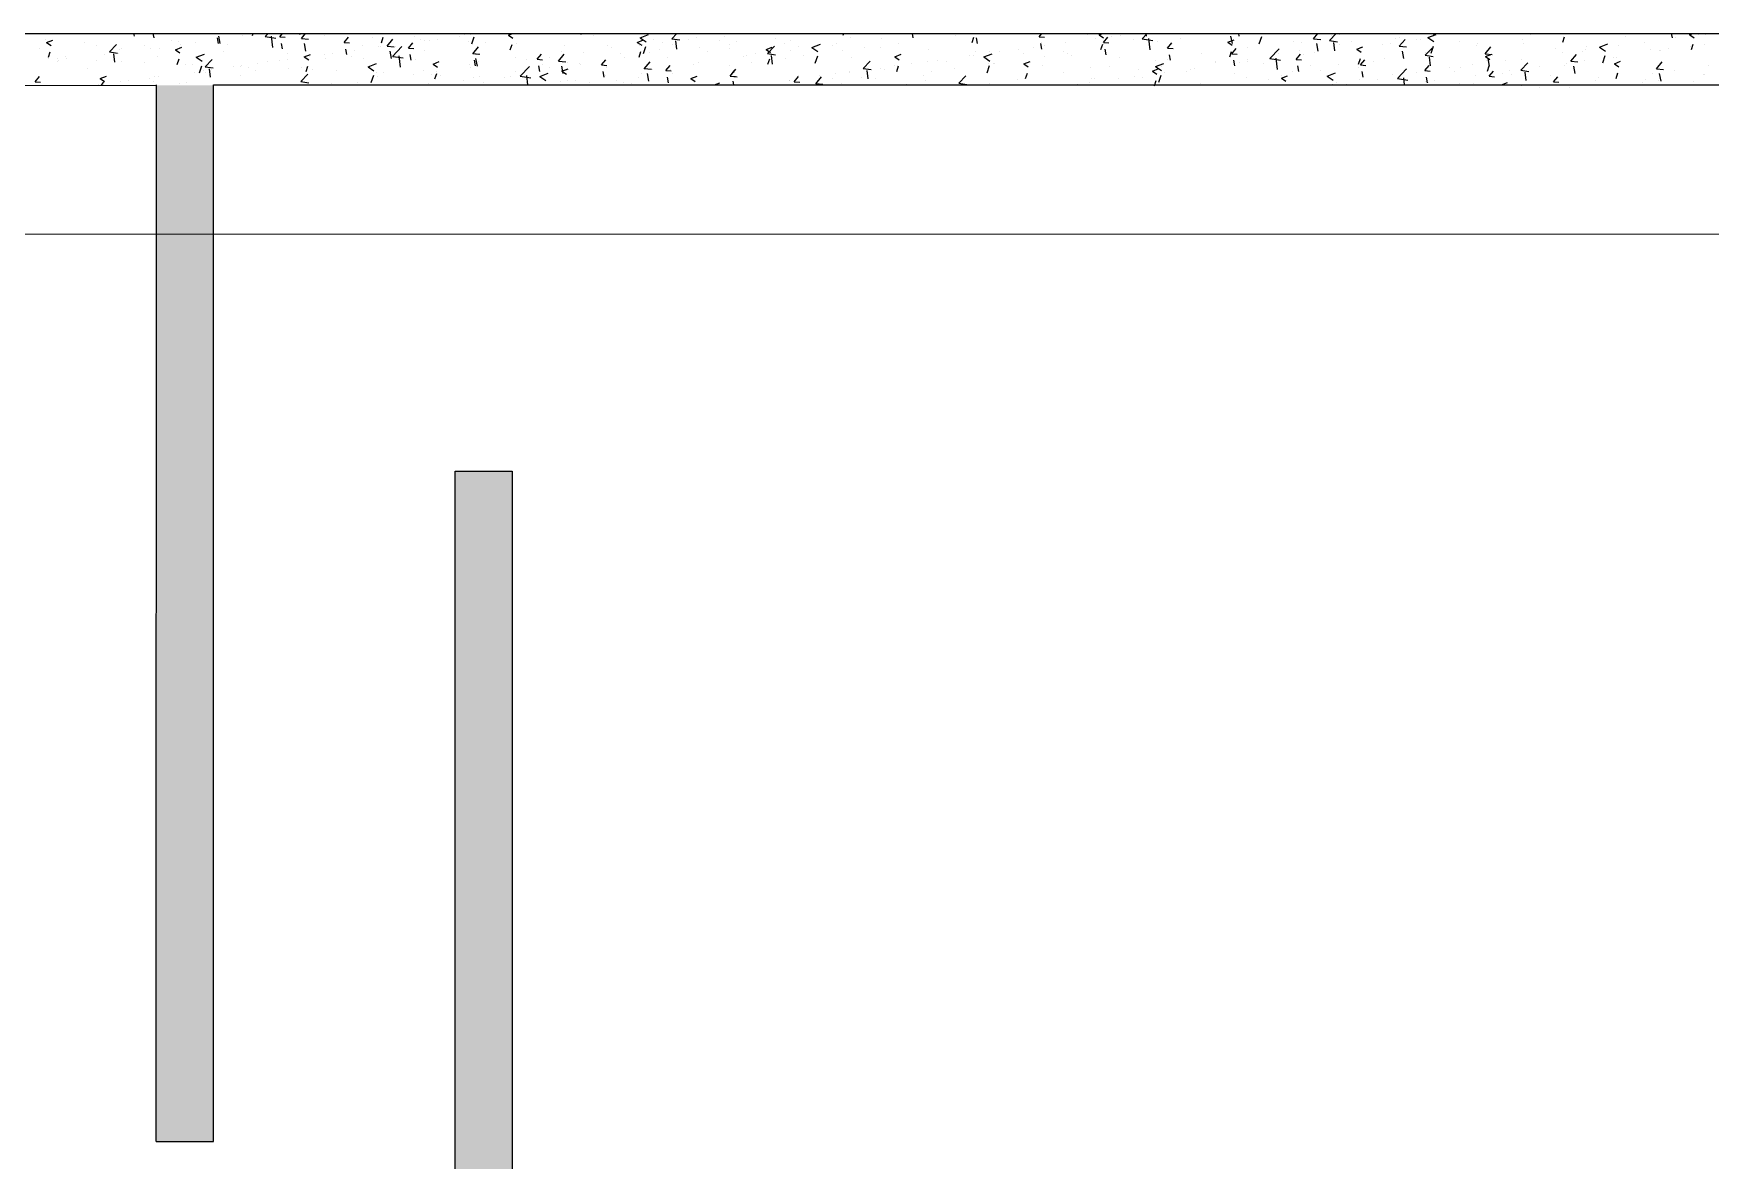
# Model space of a CAD drawing. Header units: inches. Extents: x -375394 to -242034, y -156040 to -122674.
# Drawn here: x -251364 to -245752, y -127245 to -123474 of the extents above; entities that cross this region are included whole.
import ezdxf

# ---------------------------------------------------------------- set-up
doc = ezdxf.new("R2010")
doc.units = ezdxf.units.IN
doc.header["$MEASUREMENT"] = 0
doc.linetypes.add('DASHDOT', pattern=[1, 0.5, -0.25, 0, -0.25])
pattern_1 = [(50, (0, 0), (0.2151780548, -0.0188256405), [0.0225, -0.2475]), (355, (0, 0), (-0.0416254001, 0.2256576401), [0.018, -0.198]), (100.4514, (0.01793, -0.00157), (0.1735528145, 0.2068318626), [0.019122057, -0.2103426336]), (46.1842, (0, 0.06), (0.3201723146, -0.0496557043), [0.03375, -0.37125]), (96.6356, (0.02668, 0.05586), (0.2803988117, 0.2922353613), [0.0286830864, -0.3155139]), (351.1842, (0, 0.06), (0.2803985835, 0.2922355803), [0.027, -0.297]), (21, (0.03, 0.045), (0.17907211564, -0.1207856672), [0.0225, -0.2475]), (326, (0.03, 0.045), (0.0729945996, 0.2175450135), [0.018, -0.198]), (71.4514, (0.04492, 0.03493), (0.2520667886, 0.096759149), [0.019122057, -0.2103426336]), (37.5, (0, 0), (0.0036479566, 0.09986815615), [0, -0.1956, 0, -0.201, 0, -0.19875]), (7.5, (0, 0), (0.07892086123, 0.11832351356), [0, -0.1146, 0, -0.1911, 0, -0.07575]), (327.5, (-0.0669, 0), (0.16014673085, -0.00676646152), [0, -0.075, 0, -0.234, 0, -0.3105]), (317.5, (-0.0969, 0), (0.1749558508, 0.0300314947), [0, -0.0975, 0, -0.1554, 0, -0.2205])]

# ---------------------------------------------------------------- blocks, each defined once
blk = doc.blocks.new('4')
at = {"ltscale": 5}
h = blk.add_hatch(dxfattribs=at)
h.set_pattern_fill('AR-CONC', color=256, scale=0.03, style=0)
h.set_pattern_definition(pattern_1)
h.paths.add_polyline_path([(50064.2307, -10689.2543), (50064.039, -10689.2543), (50064.039, -10689.7531), (50064.2307, -10689.7531)])
h.paths.add_polyline_path([(50058.5305, -10689.256), (50058.3396, -10689.256), (50058.3396, -10689.754), (50058.5305, -10689.754)])
h = blk.add_hatch(dxfattribs=at)
h.set_pattern_fill('AR-CONC', color=256, scale=0.03, style=0)
h.set_pattern_definition(pattern_1)
h.paths.add_polyline_path([(50058.5305, -10689.754), (50058.3394, -10689.7541), (50058.3386, -10692.7899), (50058.5305, -10692.7899)])
h.paths.add_polyline_path([(50064.2307, -10689.7531), (50064.039, -10689.7531), (50064.039, -10692.7901), (50064.1348, -10692.7901), (50064.2307, -10692.7901)])
h = blk.add_hatch(dxfattribs=at)
h.set_pattern_fill('AR-CONC', color=256, scale=0.05, style=0)
h.set_pattern_definition([(50, (1.6, 0), (0.3586300913, -0.0313760675), [0.0375, -0.4125]), (355, (1.6, 0), (-0.0693756668, 0.3760960669), [0.03, -0.33]), (100.4514, (1.6299, -0.0026), (0.2892546909, 0.344719771), [0.031870095, -0.350571056]), (46.1842, (1.6, 0.1), (0.5336205243, -0.082759507), [0.05625, -0.61875]), (96.6356, (1.6445, 0.0931), (0.467331353, 0.4870589355), [0.047805144, -0.5258565]), (351.1842, (1.6, 0.1), (0.4673309726, 0.4870593005), [0.045, -0.495]), (21, (1.65, 0.075), (0.298453526, -0.2013094453), [0.0375, -0.4125]), (326, (1.65, 0.075), (0.121657666, 0.3625750225), [0.03, -0.33]), (71.4514, (1.67488, 0.05822), (0.4201113143, 0.1612652484), [0.031870095, -0.350571056]), (37.5, (1.60001, 0), (0.00607992766, 0.1664469269), [0, -0.326, 0, -0.335, 0, -0.33125]), (7.5, (1.60001, 0), (0.1315347687, 0.19720585594), [0, -0.191, 0, -0.3185, 0, -0.12625]), (327.5, (1.48851, 0), (0.2669112181, -0.01127743587), [0, -0.125, 0, -0.39, 0, -0.5175]), (317.5, (1.4385, 0), (0.2915930847, 0.0500524912), [0, -0.1625, 0, -0.259, 0, -0.3675])])
h.paths.add_polyline_path([(50061.3404, -10694.2541), (50059.5302, -10694.2541), (50059.5302, -10690.5467), (50059.3385, -10690.5467), (50059.3385, -10694.2541), (50052.9344, -10694.2541), (50052.9344, -10694.02), (50052.7712, -10694.02), (50052.7712, -10694.4284), (50061.3404, -10694.4284)])
for p, q in [((50057.8344, -10689.0826), (50061.3344, -10689.0826)), ((50057.967, -10689.1013), (50057.967, -10689.1013)), ((50057.9715, -10689.1126), (50057.9925, -10689.1046)), ((50057.9715, -10689.1126), (50057.9864, -10689.1227)), ((50058.2655, -10689.0908), (50058.264, -10689.0826)), ((50058.3313, -10689.0966), (50058.3287, -10689.0826)), ((50058.3888, -10689.1071), (50058.3888, -10689.1071)), ((50058.4126, -10689.1087), (50058.4126, -10689.1087)), ((50058.4704, -10689.1127), (50058.4704, -10689.1127)), ((50058.5464, -10689.1154), (50058.543, -10689.0966)), ((50058.5524, -10689.1159), (50058.5478, -10689.0909)), ((50058.6021, -10689.0837), (50058.6021, -10689.0837)), ((50058.6262, -10689.0902), (50058.6262, -10689.0902)), ((50058.6264, -10689.09), (50058.6264, -10689.09)), ((50058.6608, -10689.0891), (50058.663, -10689.0826)), ((50058.7029, -10689.0927), (50058.7126, -10689.0826)), ((50058.7029, -10689.0927), (50058.7384, -10689.0982)), ((50058.7291, -10689.1291), (50058.7247, -10689.0911)), ((50058.7524, -10689.0934), (50058.7615, -10689.0826)), ((50058.7524, -10689.0934), (50058.7703, -10689.0949)), ((50058.8195, -10689.0855), (50058.8205, -10689.0826)), ((50058.8241, -10689.0997), (50058.8385, -10689.0826)), ((50058.8241, -10689.0996), (50058.848, -10689.1017)), ((50058.9029, -10689.0883), (50058.9029, -10689.0883)), ((50058.9676, -10689.1122), (50058.9821, -10689.095)), ((50058.9676, -10689.1122), (50058.9855, -10689.1138)), ((50059.063, -10689.0951), (50059.063, -10689.0951)), ((50059.0919, -10689.1131), (50059.098, -10689.095)), ((50059.111, -10689.1248), (50059.1303, -10689.1018)), ((50059.2032, -10689.092), (50059.2032, -10689.092)), ((50059.2232, -10689.1019), (50059.2232, -10689.1019)), ((50059.2379, -10689.1061), (50059.2379, -10689.1061)), ((50059.2545, -10689.1058), (50059.2545, -10689.1058)), ((50059.2795, -10689.1025), (50059.2795, -10689.1025)), ((50059.3546, -10689.0926), (50059.3546, -10689.0926)), ((50059.3546, -10689.0926), (50059.3546, -10689.0926)), ((50059.3716, -10689.0855), (50059.3716, -10689.0855)), ((50059.3833, -10689.1086), (50059.3833, -10689.1086)), ((50059.3895, -10689.0869), (50059.3895, -10689.0869)), ((50059.3943, -10689.1175), (50059.4024, -10689.0933)), ((50059.517, -10689.088), (50059.531, -10689.0826)), ((50059.517, -10689.0879), (50059.5319, -10689.098)), ((50059.6465, -10689.0838), (50059.6465, -10689.0838)), ((50059.7609, -10689.0853), (50059.7606, -10689.0826)), ((50059.8005, -10689.0886), (50059.8005, -10689.0886)), ((50059.9481, -10689.112), (50059.9691, -10689.1039)), ((50059.9481, -10689.112), (50059.9631, -10689.122)), ((50059.9581, -10689.097), (50059.9861, -10689.0862)), ((50059.9581, -10689.097), (50059.978, -10689.1104)), ((50059.9606, -10689.0954), (50059.9606, -10689.0954)), ((50060.003, -10689.1015), (50060.003, -10689.1015)), ((50060.0321, -10689.1113), (50060.0321, -10689.1113)), ((50060.0638, -10689.1), (50060.0804, -10689.0826)), ((50060.0638, -10689.0999), (50060.0904, -10689.1041)), ((50060.0811, -10689.135), (50060.0778, -10689.1065)), ((50060.1208, -10689.1022), (50060.1208, -10689.1022)), ((50060.1457, -10689.0964), (50060.1457, -10689.0964)), ((50060.2242, -10689.1054), (50060.2242, -10689.1054)), ((50060.2406, -10689.0908), (50060.2406, -10689.0908)), ((50060.2809, -10689.1089), (50060.2809, -10689.1089)), ((50060.4094, -10689.0976), (50060.4094, -10689.0976)), ((50060.4622, -10689.105), (50060.4622, -10689.105)), ((50060.6374, -10689.0884), (50060.6394, -10689.0826)), ((50060.6624, -10689.0966), (50060.6624, -10689.0966)), ((50060.7663, -10689.0982), (50060.7663, -10689.0982)), ((50060.8718, -10689.0968), (50060.8691, -10689.0826)), ((50061.0126, -10689.0902), (50061.0126, -10689.0902)), ((50061.0686, -10689.1125), (50061.0746, -10689.0943)), ((50061.0869, -10689.1157), (50061.0835, -10689.0969)), ((50061.1427, -10689.0826), (50061.3344, -10689.0826)), ((50061.2929, -10689.0936), (50061.3022, -10689.0826)), ((50061.2929, -10689.0936), (50061.3109, -10689.0952)), ((50061.3018, -10689.1115), (50061.3018, -10689.1115)), ((50061.3344, -10689.0826), (50062.3344, -10689.0826)), ((50061.3799, -10689.1127), (50061.3799, -10689.1127)), ((50061.455, -10689.0846), (50061.4557, -10689.0826)), ((50061.4823, -10689.0988), (50061.4823, -10689.0988)), ((50061.4936, -10689.0873), (50061.5059, -10689.0826)), ((50061.4936, -10689.0873), (50061.5086, -10689.0974)), ((50061.5081, -10689.1125), (50061.5226, -10689.0952)), ((50061.5081, -10689.1124), (50061.526, -10689.114)), ((50061.5339, -10689.0916), (50061.5339, -10689.0916)), ((50061.5653, -10689.0894), (50061.5653, -10689.0894)), ((50061.6073, -10689.1038), (50061.6073, -10689.1038)), ((50061.6381, -10689.1003), (50061.6551, -10689.0826)), ((50061.6381, -10689.1003), (50061.6737, -10689.1058)), ((50061.6529, -10689.0912), (50061.6513, -10689.0826)), ((50061.6644, -10689.1367), (50061.6599, -10689.0987)), ((50061.6901, -10689.1089), (50061.6901, -10689.1089)), ((50061.7652, -10689.099), (50061.7652, -10689.099)), ((50061.8788, -10689.0841), (50061.8788, -10689.0841)), ((50061.9248, -10689.1113), (50061.9458, -10689.1033)), ((50061.9248, -10689.1113), (50061.9397, -10689.1214)), ((50061.9398, -10689.1163), (50061.9351, -10689.0912)), ((50061.9624, -10689.091), (50061.9614, -10689.0826)), ((50062.0298, -10689.1166), (50062.0379, -10689.0925)), ((50062.1431, -10689.1095), (50062.1431, -10689.1095)), ((50062.1697, -10689.1116), (50062.1697, -10689.1116)), ((50062.2115, -10689.1), (50062.2261, -10689.0826)), ((50062.2115, -10689.1), (50062.2354, -10689.1021)), ((50062.2652, -10689.1057), (50062.2873, -10689.0826)), ((50062.2652, -10689.1056), (50062.2919, -10689.1098)), ((50062.2723, -10689.0899), (50062.2723, -10689.0899)), ((50062.2826, -10689.1407), (50062.2792, -10689.1122)), ((50062.299, -10689.087), (50062.299, -10689.087)), ((50062.3344, -10689.0826), (50066.4737, -10689.0826)), ((50062.3391, -10689.1103), (50062.3391, -10689.1103)), ((50062.4858, -10689.099), (50062.4858, -10689.099)), ((50062.4984, -10689.1251), (50062.5177, -10689.1021)), ((50062.5, -10689.0945), (50062.5, -10689.0945)), ((50062.5562, -10689.1028), (50062.5562, -10689.1028)), ((50062.5687, -10689.1012), (50062.5687, -10689.1012)), ((50062.5936, -10689.0961), (50062.6216, -10689.0854)), ((50062.5936, -10689.0961), (50062.6135, -10689.1095)), ((50062.614, -10689.0878), (50062.6158, -10689.0826)), ((50062.6994, -10689.108), (50062.6994, -10689.108)), ((50062.9107, -10689.1029), (50062.9107, -10689.1029)), ((50062.9359, -10689.0861), (50062.9359, -10689.0861)), ((50063.0452, -10689.1118), (50063.0513, -10689.0937)), ((50063.0623, -10689.0837), (50063.0623, -10689.0837)), ((50063.2556, -10689.0914), (50063.2556, -10689.0914)), ((50063.3821, -10689.0842), (50063.3821, -10689.0842)), ((50063.4123, -10689.0971), (50063.4096, -10689.0826)), ((50063.4232, -10689.0966), (50063.4232, -10689.0966)), ((50063.4702, -10689.0866), (50063.4808, -10689.0826)), ((50063.4703, -10689.0866), (50063.4852, -10689.0967)), ((50063.4983, -10689.0867), (50063.4983, -10689.0867)), ((50063.5235, -10689.0857), (50063.5235, -10689.0857)), ((50057.9471, -10689.134), (50057.9471, -10689.134)), ((50057.9776, -10689.1618), (50057.9837, -10689.1437)), ((50057.9792, -10689.1667), (50057.9792, -10689.1667)), ((50058.0082, -10689.1676), (50058.0082, -10689.1676)), ((50058.0344, -10689.1585), (50058.0344, -10689.1585)), ((50058.0389, -10689.1672), (50058.0389, -10689.1672)), ((50058.0986, -10689.114), (50058.0986, -10689.114)), ((50058.1374, -10689.1229), (50058.1374, -10689.1229)), ((50058.1648, -10689.153), (50058.1648, -10689.153)), ((50058.1825, -10689.1439), (50058.2059, -10689.1196)), ((50058.1825, -10689.1439), (50058.2092, -10689.148)), ((50058.1999, -10689.1789), (50058.1965, -10689.1504)), ((50058.2133, -10689.1482), (50058.2133, -10689.1482)), ((50058.2139, -10689.1372), (50058.2139, -10689.1372)), ((50058.2239, -10689.1335), (50058.2239, -10689.1335)), ((50058.299, -10689.1236), (50058.299, -10689.1236)), ((50058.3188, -10689.1319), (50058.3188, -10689.1319)), ((50058.3426, -10689.1579), (50058.3426, -10689.1579)), ((50058.3509, -10689.1319), (50058.3509, -10689.1319)), ((50058.4026, -10689.1367), (50058.4237, -10689.1286)), ((50058.4027, -10689.1366), (50058.4176, -10689.1467)), ((50058.4087, -10689.1859), (50058.4148, -10689.1677)), ((50058.421, -10689.1182), (50058.421, -10689.1182)), ((50058.4723, -10689.1619), (50058.5003, -10689.1512)), ((50058.4724, -10689.1619), (50058.4922, -10689.1753)), ((50058.5644, -10689.141), (50058.5644, -10689.141)), ((50058.5759, -10689.1178), (50058.5759, -10689.1178)), ((50058.7616, -10689.1342), (50058.7581, -10689.1154)), ((50058.7766, -10689.1689), (50058.7766, -10689.1689)), ((50058.7779, -10689.15), (50058.7779, -10689.15)), ((50058.8338, -10689.1607), (50058.8548, -10689.1526)), ((50058.8338, -10689.1607), (50058.8487, -10689.1707)), ((50058.8393, -10689.141), (50058.8347, -10689.116)), ((50058.8504, -10689.159), (50058.8504, -10689.159)), ((50058.8533, -10689.1521), (50058.8533, -10689.1521)), ((50058.9013, -10689.1523), (50058.9013, -10689.1523)), ((50058.905, -10689.1656), (50058.905, -10689.1656)), ((50058.9281, -10689.1497), (50058.9281, -10689.1497)), ((50058.9768, -10689.1531), (50058.9733, -10689.1343)), ((50058.9764, -10689.1424), (50058.9764, -10689.1424)), ((50058.9915, -10689.159), (50058.9915, -10689.159)), ((50059.0019, -10689.139), (50059.0019, -10689.139)), ((50059.0283, -10689.122), (50059.0283, -10689.122)), ((50059.0313, -10689.1676), (50059.0313, -10689.1676)), ((50059.0839, -10689.1272), (50059.0839, -10689.1272)), ((50059.0901, -10689.1274), (50059.0901, -10689.1274)), ((50059.111, -10689.1247), (50059.135, -10689.1268)), ((50059.1262, -10689.1661), (50059.1216, -10689.1411)), ((50059.1297, -10689.1589), (50059.1609, -10689.1264)), ((50059.1298, -10689.1589), (50059.1653, -10689.1644)), ((50059.1383, -10689.1256), (50059.1383, -10689.1256)), ((50059.156, -10689.1953), (50059.1516, -10689.1573)), ((50059.1828, -10689.131), (50059.1972, -10689.1138)), ((50059.1828, -10689.131), (50059.2007, -10689.1326)), ((50059.192, -10689.1719), (50059.1885, -10689.1531)), ((50059.205, -10689.168), (50059.205, -10689.168)), ((50059.2367, -10689.1394), (50059.2367, -10689.1394)), ((50059.3979, -10689.1499), (50059.4172, -10689.1269)), ((50059.3979, -10689.1499), (50059.4124, -10689.1326)), ((50059.3979, -10689.1498), (50059.4219, -10689.1519)), ((50059.3979, -10689.1498), (50059.4159, -10689.1514)), ((50059.4131, -10689.1912), (50059.4085, -10689.1662)), ((50059.4388, -10689.1138), (50059.4388, -10689.1138)), ((50059.5231, -10689.1372), (50059.5292, -10689.119)), ((50059.5416, -10689.1643), (50059.5416, -10689.1643)), ((50059.5434, -10689.1154), (50059.5434, -10689.1154)), ((50059.6131, -10689.1687), (50059.6276, -10689.1514)), ((50059.6131, -10689.1687), (50059.6311, -10689.1702)), ((50059.6539, -10689.1611), (50059.6539, -10689.1611)), ((50059.6849, -10689.175), (50059.7041, -10689.152)), ((50059.6957, -10689.1432), (50059.6957, -10689.1432)), ((50059.7036, -10689.1222), (50059.7036, -10689.1222)), ((50059.7675, -10689.1462), (50059.7675, -10689.1462)), ((50059.8472, -10689.124), (50059.8472, -10689.124)), ((50059.8637, -10689.1289), (50059.8637, -10689.1289)), ((50059.8906, -10689.1509), (50059.8906, -10689.1509)), ((50059.9051, -10689.164), (50059.9051, -10689.164)), ((50059.9542, -10689.1612), (50059.9603, -10689.143)), ((50059.957, -10689.1212), (50059.957, -10689.1212)), ((50059.9692, -10689.1495), (50059.9773, -10689.1254)), ((50059.9909, -10689.1454), (50059.9909, -10689.1454)), ((50060.0239, -10689.1357), (50060.0239, -10689.1357)), ((50060.0491, -10689.1632), (50060.0491, -10689.1632)), ((50060.0656, -10689.1208), (50060.0656, -10689.1208)), ((50060.1578, -10689.1308), (50060.1578, -10689.1308)), ((50060.184, -10689.1425), (50060.184, -10689.1425)), ((50060.2568, -10689.1332), (50060.2568, -10689.1332)), ((50060.2579, -10689.1176), (50060.2579, -10689.1176)), ((50060.3049, -10689.161), (50060.3049, -10689.161)), ((50060.3124, -10689.1567), (50060.3124, -10689.1567)), ((50060.3442, -10689.1492), (50060.3442, -10689.1492)), ((50060.3793, -10689.136), (50060.4003, -10689.1279)), ((50060.3793, -10689.136), (50060.3942, -10689.1461)), ((50060.3839, -10689.1496), (50060.4073, -10689.1253)), ((50060.3839, -10689.1496), (50060.4106, -10689.1537)), ((50060.3854, -10689.1852), (50060.3914, -10689.1671)), ((50060.4013, -10689.1846), (50060.398, -10689.1561)), ((50060.4411, -10689.1157), (50060.4411, -10689.1157)), ((50060.445, -10689.1649), (50060.445, -10689.1649)), ((50060.4607, -10689.1385), (50060.4607, -10689.1385)), ((50060.4874, -10689.1267), (50060.4874, -10689.1267)), ((50060.5043, -10689.156), (50060.5043, -10689.156)), ((50060.533, -10689.129), (50060.561, -10689.1183)), ((50060.533, -10689.129), (50060.5529, -10689.1424)), ((50060.544, -10689.1816), (50060.5522, -10689.1574)), ((50060.6012, -10689.1225), (50060.6012, -10689.1225)), ((50060.6148, -10689.1174), (50060.6148, -10689.1174)), ((50060.6344, -10689.14), (50060.6344, -10689.14)), ((50060.6645, -10689.1628), (50060.6645, -10689.1628)), ((50060.7095, -10689.1301), (50060.7095, -10689.1301)), ((50060.7614, -10689.1292), (50060.7614, -10689.1292)), ((50060.8104, -10689.16), (50060.8314, -10689.152)), ((50060.8104, -10689.16), (50060.8253, -10689.1701)), ((50060.8232, -10689.1151), (50060.8232, -10689.1151)), ((50060.9215, -10689.136), (50060.9215, -10689.136)), ((50061.061, -10689.1558), (50061.061, -10689.1558)), ((50061.0725, -10689.1544), (50061.0725, -10689.1544)), ((50061.0725, -10689.1544), (50061.0725, -10689.1544)), ((50061.0817, -10689.1428), (50061.0817, -10689.1428)), ((50061.1078, -10689.161), (50061.1358, -10689.1503)), ((50061.1078, -10689.161), (50061.1277, -10689.1745)), ((50061.1268, -10689.1415), (50061.1268, -10689.1415)), ((50061.1612, -10689.1426), (50061.1612, -10689.1426)), ((50061.224, -10689.1352), (50061.224, -10689.1352)), ((50061.2418, -10689.1495), (50061.2418, -10689.1495)), ((50061.2745, -10689.1288), (50061.2745, -10689.1288)), ((50061.3021, -10689.1345), (50061.2987, -10689.1157)), ((50061.3119, -10689.1587), (50061.3119, -10689.1587)), ((50061.3127, -10689.1226), (50061.3127, -10689.1226)), ((50061.374, -10689.1439), (50061.374, -10689.1439)), ((50061.387, -10689.1488), (50061.387, -10689.1488)), ((50061.402, -10689.1563), (50061.402, -10689.1563)), ((50061.4997, -10689.1365), (50061.5058, -10689.1184)), ((50061.5006, -10689.1339), (50061.5006, -10689.1339)), ((50061.5173, -10689.1533), (50061.5138, -10689.1345)), ((50061.5621, -10689.1631), (50061.5621, -10689.1631)), ((50061.7233, -10689.1313), (50061.7377, -10689.114)), ((50061.7233, -10689.1313), (50061.7412, -10689.1328)), ((50061.7325, -10689.1721), (50061.729, -10689.1533)), ((50061.8376, -10689.1498), (50061.8376, -10689.1498)), ((50061.9308, -10689.1605), (50061.9369, -10689.1424)), ((50061.9364, -10689.1516), (50061.9364, -10689.1516)), ((50061.9385, -10689.1501), (50061.9529, -10689.1329)), ((50061.9385, -10689.1501), (50061.9564, -10689.1517)), ((50061.9916, -10689.1287), (50061.9916, -10689.1287)), ((50062.0644, -10689.1676), (50062.0644, -10689.1676)), ((50062.0644, -10689.1676), (50062.0644, -10689.1676)), ((50062.065, -10689.1665), (50062.0961, -10689.134)), ((50062.065, -10689.1665), (50062.1006, -10689.172)), ((50062.0913, -10689.2029), (50062.0868, -10689.1649)), ((50062.0926, -10689.1482), (50062.0926, -10689.1482)), ((50062.1536, -10689.1689), (50062.1681, -10689.1517)), ((50062.1536, -10689.1689), (50062.1716, -10689.1705)), ((50062.1642, -10689.1404), (50062.1642, -10689.1404)), ((50062.1781, -10689.1526), (50062.1781, -10689.1526)), ((50062.2159, -10689.1476), (50062.2159, -10689.1476)), ((50062.2267, -10689.1414), (50062.222, -10689.1163)), ((50062.298, -10689.1201), (50062.298, -10689.1201)), ((50062.3559, -10689.1353), (50062.3769, -10689.1273)), ((50062.3559, -10689.1353), (50062.3708, -10689.1454)), ((50062.362, -10689.1846), (50062.3681, -10689.1664)), ((50062.3675, -10689.1277), (50062.3675, -10689.1277)), ((50062.4426, -10689.1178), (50062.4426, -10689.1178)), ((50062.4493, -10689.1657), (50062.4493, -10689.1657)), ((50062.4685, -10689.1144), (50062.4685, -10689.1144)), ((50062.4984, -10689.1251), (50062.5223, -10689.1272)), ((50062.5136, -10689.1665), (50062.5089, -10689.1414)), ((50062.5854, -10689.1553), (50062.6087, -10689.131)), ((50062.5854, -10689.1553), (50062.612, -10689.1594)), ((50062.586, -10689.1462), (50062.586, -10689.1462)), ((50062.6027, -10689.1903), (50062.5994, -10689.1618)), ((50062.6009, -10689.1465), (50062.6009, -10689.1465)), ((50062.6047, -10689.1487), (50062.6128, -10689.1245)), ((50062.7567, -10689.124), (50062.7567, -10689.124)), ((50062.7609, -10689.1161), (50062.7609, -10689.1161)), ((50062.7853, -10689.1502), (50062.8046, -10689.1272)), ((50062.7853, -10689.1502), (50062.8092, -10689.1523)), ((50062.787, -10689.1594), (50062.808, -10689.1513)), ((50062.787, -10689.1594), (50062.802, -10689.1694)), ((50062.8005, -10689.1916), (50062.7958, -10689.1665)), ((50062.9129, -10689.117), (50062.9129, -10689.117)), ((50063.0223, -10689.1314), (50063.0223, -10689.1314)), ((50063.045, -10689.1464), (50063.045, -10689.1464)), ((50063.0722, -10689.1753), (50063.0915, -10689.1523)), ((50063.1103, -10689.1439), (50063.1103, -10689.1439)), ((50063.1201, -10689.1365), (50063.1201, -10689.1365)), ((50063.1264, -10689.126), (50063.1264, -10689.126)), ((50063.1685, -10689.1281), (50063.1965, -10689.1174)), ((50063.1685, -10689.1281), (50063.1884, -10689.1416)), ((50063.1795, -10689.1807), (50063.1876, -10689.1565)), ((50063.2144, -10689.1611), (50063.2144, -10689.1611)), ((50063.2254, -10689.1611), (50063.2254, -10689.1611)), ((50063.2337, -10689.1216), (50063.2337, -10689.1216)), ((50063.3181, -10689.1139), (50063.3181, -10689.1139)), ((50063.3399, -10689.135), (50063.3399, -10689.135)), ((50063.3685, -10689.1399), (50063.3685, -10689.1399)), ((50063.3718, -10689.1394), (50063.3718, -10689.1394)), ((50063.4004, -10689.131), (50063.4004, -10689.131)), ((50063.472, -10689.1262), (50063.472, -10689.1262)), ((50063.4763, -10689.1358), (50063.4824, -10689.1177)), ((50063.52, -10689.1207), (50063.52, -10689.1207)), ((50058.009, -10689.1755), (50058.009, -10689.1755)), ((50058.0112, -10689.1738), (50058.0112, -10689.1738)), ((50058.1094, -10689.1979), (50058.1094, -10689.1979)), ((50058.1393, -10689.1735), (50058.1393, -10689.1735)), ((50058.2217, -10689.1766), (50058.2217, -10689.1766)), ((50058.2995, -10689.1802), (50058.2995, -10689.1802)), ((50058.4352, -10689.1857), (50058.4352, -10689.1857)), ((50058.4596, -10689.187), (50058.4596, -10689.187)), ((50058.4667, -10689.2126), (50058.4667, -10689.2126)), ((50058.4834, -10689.2145), (50058.4915, -10689.1903)), ((50058.4976, -10689.2054), (50058.4976, -10689.2054)), ((50058.5027, -10689.1936), (50058.526, -10689.1692)), ((50058.5027, -10689.1936), (50058.5293, -10689.1977)), ((50058.5034, -10689.2121), (50058.5034, -10689.2121)), ((50058.52, -10689.2286), (50058.5167, -10689.2001)), ((50058.5232, -10689.2021), (50058.5232, -10689.2021)), ((50058.5983, -10689.1922), (50058.5983, -10689.1922)), ((50058.6198, -10689.1938), (50058.6198, -10689.1938)), ((50058.6215, -10689.2232), (50058.6215, -10689.2232)), ((50058.6225, -10689.1901), (50058.6225, -10689.1901)), ((50058.6487, -10689.1947), (50058.6487, -10689.1947)), ((50058.6718, -10689.2057), (50058.6718, -10689.2057)), ((50058.6783, -10689.1821), (50058.6783, -10689.1821)), ((50058.7119, -10689.1772), (50058.7119, -10689.1772)), ((50058.7502, -10689.1722), (50058.7502, -10689.1722)), ((50058.7799, -10689.2005), (50058.7799, -10689.2005)), ((50058.8228, -10689.2432), (50058.8462, -10689.2189)), ((50058.8236, -10689.1976), (50058.8236, -10689.1976)), ((50058.8399, -10689.2099), (50058.846, -10689.1918)), ((50058.8623, -10689.2037), (50058.8623, -10689.2037)), ((50058.9401, -10689.2073), (50058.9401, -10689.2073)), ((50059.0472, -10689.194), (50059.0752, -10689.1832)), ((50059.0472, -10689.1939), (50059.0671, -10689.2074)), ((50059.0582, -10689.2465), (50059.0664, -10689.2223)), ((50059.0758, -10689.2127), (50059.0758, -10689.2127)), ((50059.1002, -10689.2141), (50059.1002, -10689.2141)), ((50059.2006, -10689.2208), (50059.2006, -10689.2208)), ((50059.2343, -10689.206), (50059.2343, -10689.206)), ((50059.2604, -10689.2208), (50059.2604, -10689.2208)), ((50059.2649, -10689.1847), (50059.2859, -10689.1766)), ((50059.2649, -10689.1847), (50059.2799, -10689.1948)), ((50059.271, -10689.2339), (50059.2771, -10689.2158)), ((50059.2757, -10689.2109), (50059.2757, -10689.2109)), ((50059.2893, -10689.2218), (50059.2893, -10689.2218)), ((50059.3858, -10689.1868), (50059.3858, -10689.1868)), ((50059.3893, -10689.196), (50059.3893, -10689.196)), ((50059.4071, -10689.1907), (50059.4037, -10689.1719)), ((50059.4185, -10689.177), (50059.4185, -10689.177)), ((50059.5407, -10689.2109), (50059.5407, -10689.2109)), ((50059.5566, -10689.2251), (50059.5878, -10689.1927)), ((50059.5566, -10689.2251), (50059.5922, -10689.2306)), ((50059.582, -10689.2541), (50059.5785, -10689.2235)), ((50059.5788, -10689.171), (50059.5788, -10689.171)), ((50059.6223, -10689.2095), (50059.6189, -10689.1907)), ((50059.622, -10689.226), (50059.65, -10689.2152)), ((50059.6321, -10689.1861), (50059.6321, -10689.1861)), ((50059.6416, -10689.217), (50059.6416, -10689.217)), ((50059.6535, -10689.1972), (50059.6535, -10689.1972)), ((50059.6849, -10689.1749), (50059.7088, -10689.177)), ((50059.7, -10689.2163), (50059.6954, -10689.1913)), ((50059.6961, -10689.2087), (50059.7171, -10689.2007)), ((50059.6961, -10689.2087), (50059.711, -10689.2188)), ((50059.7157, -10689.1809), (50059.7157, -10689.1809)), ((50059.7536, -10689.184), (50059.7536, -10689.184)), ((50059.7576, -10689.1855), (50059.7576, -10689.1855)), ((50059.8283, -10689.1875), (50059.8428, -10689.1703)), ((50059.8283, -10689.1875), (50059.8462, -10689.1891)), ((50059.8375, -10689.2284), (50059.834, -10689.2096)), ((50059.8435, -10689.2238), (50059.8435, -10689.2238)), ((50059.8456, -10689.1951), (50059.8456, -10689.1951)), ((50059.847, -10689.1888), (50059.847, -10689.1888)), ((50059.9625, -10689.2167), (50059.9625, -10689.2167)), ((50059.9718, -10689.2001), (50059.991, -10689.1771)), ((50059.9718, -10689.2), (50059.9957, -10689.2021)), ((50059.9869, -10689.2414), (50059.9823, -10689.2164)), ((50059.9994, -10689.2013), (50059.9994, -10689.2013)), ((50060.0435, -10689.2063), (50060.0579, -10689.1891)), ((50060.0435, -10689.2063), (50060.0614, -10689.2079)), ((50060.0591, -10689.2041), (50060.0591, -10689.2041)), ((50060.0668, -10689.2147), (50060.0668, -10689.2147)), ((50060.1272, -10689.2328), (50060.1482, -10689.2247)), ((50060.1375, -10689.1867), (50060.1375, -10689.1867)), ((50060.1534, -10689.1802), (50060.1534, -10689.1802)), ((50060.2562, -10689.1898), (50060.2562, -10689.1898)), ((50060.2587, -10689.2252), (50060.2779, -10689.2022)), ((50060.2587, -10689.2252), (50060.2731, -10689.2079)), ((50060.2587, -10689.2251), (50060.2826, -10689.2272)), ((50060.2587, -10689.2251), (50060.2766, -10689.2267)), ((50060.2726, -10689.2131), (50060.2726, -10689.2131)), ((50060.3313, -10689.1799), (50060.3313, -10689.1799)), ((50060.4862, -10689.2222), (50060.4862, -10689.2222)), ((50060.5568, -10689.2221), (50060.5568, -10689.2221)), ((50060.6111, -10689.2173), (50060.6111, -10689.2173)), ((50060.6569, -10689.209), (50060.6569, -10689.209)), ((50060.6594, -10689.2126), (50060.6594, -10689.2126)), ((50060.7041, -10689.1993), (50060.7275, -10689.1749)), ((50060.7041, -10689.1993), (50060.7308, -10689.2034)), ((50060.7215, -10689.2343), (50060.7181, -10689.2058)), ((50060.7627, -10689.1981), (50060.7627, -10689.1981)), ((50060.7769, -10689.2016), (50060.7769, -10689.2016)), ((50060.8084, -10689.189), (50060.8084, -10689.189)), ((50060.8165, -10689.2092), (50060.8226, -10689.1911)), ((50060.8246, -10689.1695), (50060.8246, -10689.1695)), ((50060.8671, -10689.1826), (50060.8671, -10689.1826)), ((50060.9075, -10689.2239), (50060.9075, -10689.2239)), ((50060.9185, -10689.1756), (50060.9185, -10689.1756)), ((50060.9337, -10689.2085), (50060.9337, -10689.2085)), ((50060.9519, -10689.1716), (50060.9519, -10689.1716)), ((50060.9848, -10689.1763), (50060.9848, -10689.1763)), ((50061.0088, -10689.1986), (50061.0088, -10689.1986)), ((50061.0243, -10689.2489), (50061.0476, -10689.2246)), ((50061.1189, -10689.2136), (50061.127, -10689.1894)), ((50061.1224, -10689.1837), (50061.1224, -10689.1837)), ((50061.1408, -10689.1839), (50061.1408, -10689.1839)), ((50061.1449, -10689.1831), (50061.1449, -10689.1831)), ((50061.2415, -10689.1841), (50061.2626, -10689.176)), ((50061.2416, -10689.184), (50061.2565, -10689.1941)), ((50061.2476, -10689.2333), (50061.2537, -10689.2151)), ((50061.3051, -10689.1898), (50061.3051, -10689.1898)), ((50061.3762, -10689.2126), (50061.3762, -10689.2126)), ((50061.4652, -10689.1966), (50061.4652, -10689.1966)), ((50061.5302, -10689.1915), (50061.5302, -10689.1915)), ((50061.6254, -10689.2034), (50061.6254, -10689.2034)), ((50061.6727, -10689.2081), (50061.6937, -10689.2)), ((50061.6727, -10689.2081), (50061.6876, -10689.2181)), ((50061.6818, -10689.1723), (50061.6818, -10689.1723)), ((50061.6827, -10689.1931), (50061.7107, -10689.1823)), ((50061.6827, -10689.1931), (50061.7026, -10689.2065)), ((50061.6828, -10689.2038), (50061.6828, -10689.2038)), ((50061.6862, -10689.2174), (50061.6862, -10689.2174)), ((50061.6937, -10689.2456), (50061.7019, -10689.2215)), ((50061.7032, -10689.1916), (50061.7032, -10689.1916)), ((50061.7117, -10689.214), (50061.7117, -10689.214)), ((50061.7222, -10689.1698), (50061.7222, -10689.1698)), ((50061.7855, -10689.2101), (50061.7855, -10689.2101)), ((50061.7999, -10689.2024), (50061.7999, -10689.2024)), ((50061.8143, -10689.2004), (50061.8143, -10689.2004)), ((50061.8824, -10689.1766), (50061.8824, -10689.1766)), ((50061.8849, -10689.1782), (50061.8849, -10689.1782)), ((50061.9477, -10689.191), (50061.9442, -10689.1722)), ((50061.9456, -10689.2169), (50061.9456, -10689.2169)), ((50061.9643, -10689.1808), (50061.9643, -10689.1808)), ((50061.9892, -10689.1704), (50061.9892, -10689.1704)), ((50061.9893, -10689.1775), (50061.9893, -10689.1775)), ((50062.0425, -10689.1834), (50062.0425, -10689.1834)), ((50062.1038, -10689.2321), (50062.1248, -10689.224)), ((50062.1058, -10689.2237), (50062.1058, -10689.2237)), ((50062.1395, -10689.2093), (50062.1395, -10689.2093)), ((50062.1628, -10689.2098), (50062.1594, -10689.191)), ((50062.2027, -10689.1901), (50062.2027, -10689.1901)), ((50062.2361, -10689.2062), (50062.2361, -10689.2062)), ((50062.2575, -10689.2251), (50062.2855, -10689.2144)), ((50062.2576, -10689.2251), (50062.2774, -10689.2385)), ((50062.2953, -10689.1868), (50062.2953, -10689.1868)), ((50062.3628, -10689.1969), (50062.3628, -10689.1969)), ((50062.3688, -10689.1878), (50062.3833, -10689.1705)), ((50062.3688, -10689.1877), (50062.3867, -10689.1893)), ((50062.378, -10689.2286), (50062.3745, -10689.2098)), ((50062.411, -10689.1762), (50062.411, -10689.1762)), ((50062.4773, -10689.2211), (50062.4773, -10689.2211)), ((50062.4919, -10689.2327), (50062.523, -10689.2003)), ((50062.523, -10689.2037), (50062.523, -10689.2037)), ((50062.5557, -10689.2115), (50062.5557, -10689.2115)), ((50062.584, -10689.2066), (50062.5985, -10689.1893)), ((50062.584, -10689.2066), (50062.6019, -10689.2081)), ((50062.6668, -10689.1962), (50062.6668, -10689.1962)), ((50062.6831, -10689.2104), (50062.6831, -10689.2104)), ((50062.7029, -10689.1976), (50062.7029, -10689.1976)), ((50062.7419, -10689.1863), (50062.7419, -10689.1863)), ((50062.753, -10689.2239), (50062.753, -10689.2239)), ((50062.789, -10689.1715), (50062.789, -10689.1715)), ((50062.7931, -10689.2086), (50062.7992, -10689.1905)), ((50062.7992, -10689.2254), (50062.8136, -10689.2082)), ((50062.8433, -10689.2172), (50062.8433, -10689.2172)), ((50062.8555, -10689.1714), (50062.8555, -10689.1714)), ((50062.8676, -10689.2057), (50062.8676, -10689.2057)), ((50062.8755, -10689.2211), (50062.8755, -10689.2211)), ((50062.9055, -10689.205), (50062.9289, -10689.1806)), ((50062.9055, -10689.205), (50062.9322, -10689.2091)), ((50062.9071, -10689.2028), (50062.9071, -10689.2028)), ((50062.9083, -10689.1695), (50062.9083, -10689.1695)), ((50062.9229, -10689.24), (50062.9196, -10689.2115)), ((50062.9677, -10689.1926), (50062.9677, -10689.1926)), ((50063.0034, -10689.224), (50063.0034, -10689.224)), ((50063.0505, -10689.1911), (50063.0505, -10689.1911)), ((50063.0586, -10689.1835), (50063.0586, -10689.1835)), ((50063.0722, -10689.1753), (50063.0961, -10689.1774)), ((50063.0874, -10689.2167), (50063.0827, -10689.1916)), ((50063.1192, -10689.1726), (50063.1192, -10689.1726)), ((50063.2182, -10689.1834), (50063.2392, -10689.1753)), ((50063.2182, -10689.1834), (50063.2331, -10689.1935)), ((50063.2243, -10689.2326), (50063.2303, -10689.2145)), ((50063.3442, -10689.2149), (50063.3442, -10689.2149)), ((50063.3591, -10689.2004), (50063.3784, -10689.1774)), ((50063.3591, -10689.2004), (50063.383, -10689.2025)), ((50063.3743, -10689.2418), (50063.3697, -10689.2167)), ((50063.4193, -10689.2051), (50063.4193, -10689.2051)), ((50063.5163, -10689.2206), (50063.5163, -10689.2206)), ((50063.5186, -10689.2189), (50063.5186, -10689.2189)), ((50063.533, -10689.1901), (50063.533, -10689.1901)), ((50051.3344, -10689.2541), (50058.3396, -10689.256)), ((50057.9333, -10689.2437), (50057.9478, -10689.2265)), ((50057.9333, -10689.2437), (50057.9513, -10689.2453)), ((50058.145, -10689.2518), (50058.145, -10689.2518)), ((50058.1506, -10689.2334), (50058.1716, -10689.2254)), ((50058.1506, -10689.2334), (50058.1655, -10689.2435)), ((50058.1556, -10689.2541), (50058.163, -10689.2453)), ((50058.1611, -10689.2529), (50058.1611, -10689.2529)), ((50058.2201, -10689.242), (50058.2201, -10689.242)), ((50058.246, -10689.2385), (50058.246, -10689.2385)), ((50058.3152, -10689.2318), (50058.3152, -10689.2318)), ((50058.3284, -10689.2422), (50058.3284, -10689.2422)), ((50058.3337, -10689.227), (50058.3337, -10689.227)), ((50058.3386, -10692.7899), (50058.3396, -10689.2541)), ((50058.3461, -10689.2254), (50058.3461, -10689.2254)), ((50058.4162, -10689.2513), (50058.4162, -10689.2513)), ((50058.4385, -10689.2457), (50058.4385, -10689.2457)), ((50058.5305, -10692.79), (50058.5305, -10689.2541)), ((50058.5305, -10689.2541), (50061.4302, -10689.2541)), ((50058.8228, -10689.2432), (50058.8495, -10689.2473)), ((50058.9244, -10689.2496), (50058.9244, -10689.2496)), ((50059.0111, -10689.2457), (50059.0111, -10689.2457)), ((50059.0803, -10689.2271), (50059.0803, -10689.2271)), ((50059.2494, -10689.2504), (50059.2494, -10689.2504)), ((50059.3658, -10689.241), (50059.3658, -10689.241)), ((50059.4009, -10689.2304), (50059.4009, -10689.2304)), ((50059.4205, -10689.2276), (50059.4205, -10689.2276)), ((50059.4339, -10689.247), (50059.4339, -10689.247)), ((50059.5029, -10689.2308), (50059.5029, -10689.2308)), ((50059.5244, -10689.2255), (50059.5244, -10689.2255)), ((50059.5807, -10689.2344), (50059.5807, -10689.2344)), ((50059.6221, -10689.226), (50059.642, -10689.2394)), ((50059.692, -10689.243), (50059.692, -10689.243)), ((50059.7164, -10689.2398), (50059.7164, -10689.2398)), ((50059.7408, -10689.2411), (50059.7408, -10689.2411)), ((50059.7876, -10689.2468), (50059.7876, -10689.2468)), ((50059.8781, -10689.2395), (50059.8781, -10689.2395)), ((50059.9009, -10689.2479), (50059.9009, -10689.2479)), ((50059.9299, -10689.2488), (50059.9299, -10689.2488)), ((50059.9532, -10689.2297), (50059.9532, -10689.2297)), ((50060.0527, -10689.2472), (50060.0492, -10689.2284)), ((50060.0611, -10689.2547), (50060.0611, -10689.2547)), ((50060.1272, -10689.2328), (50060.1421, -10689.2428)), ((50060.2071, -10689.2541), (50060.2249, -10689.2473)), ((50060.2715, -10689.2541), (50060.2692, -10689.2415)), ((50060.4571, -10689.2384), (50060.4571, -10689.2384)), ((50060.4573, -10689.2382), (50060.4573, -10689.2382)), ((50060.4738, -10689.244), (50060.4883, -10689.2267)), ((50060.4738, -10689.244), (50060.4918, -10689.2455)), ((50060.5456, -10689.2503), (50060.5648, -10689.2273)), ((50060.5456, -10689.2502), (50060.5695, -10689.2523)), ((50060.602, -10689.2316), (50060.602, -10689.2316)), ((50060.6306, -10689.2484), (50060.6306, -10689.2484)), ((50060.6997, -10689.2312), (50060.6997, -10689.2312)), ((50060.7442, -10689.2334), (50060.7442, -10689.2334)), ((50060.8503, -10689.2541), (50060.8518, -10689.2524)), ((50060.9132, -10689.2402), (50060.9132, -10689.2402)), ((50061.0243, -10689.2489), (50061.051, -10689.253)), ((50061.0689, -10689.2543), (50061.0689, -10689.2543)), ((50061.1268, -10689.2492), (50061.1268, -10689.2492)), ((50061.2204, -10689.2351), (50061.2204, -10689.2351)), ((50061.4217, -10689.2522), (50061.4217, -10689.2522)), ((50061.4302, -10689.2541), (50064.039, -10689.2543)), ((50061.4601, -10689.2471), (50061.4601, -10689.2471)), ((50061.4699, -10689.2317), (50061.4699, -10689.2317)), ((50061.4774, -10689.232), (50061.4774, -10689.232)), ((50061.5602, -10689.234), (50061.5602, -10689.234)), ((50061.6111, -10689.2272), (50061.6111, -10689.2272)), ((50061.6393, -10689.2304), (50061.6393, -10689.2304)), ((50061.6788, -10689.2573), (50061.6849, -10689.2392)), ((50061.8339, -10689.2497), (50061.8339, -10689.2497)), ((50061.988, -10689.2285), (50061.988, -10689.2285)), ((50062.0611, -10689.2363), (50062.0611, -10689.2363)), ((50062.1038, -10689.2321), (50062.1188, -10689.2422)), ((50062.2659, -10689.2304), (50062.2659, -10689.2304)), ((50062.2765, -10689.2541), (50062.2767, -10689.2535)), ((50062.2886, -10689.246), (50062.2886, -10689.246)), ((50062.2931, -10689.2532), (50062.2931, -10689.2532)), ((50062.3225, -10689.2515), (50062.3225, -10689.2515)), ((50062.3637, -10689.2361), (50062.3637, -10689.2361)), ((50062.4261, -10689.2372), (50062.4261, -10689.2372)), ((50062.4919, -10689.2327), (50062.5275, -10689.2382)), ((50062.4952, -10689.2276), (50062.4952, -10689.2276)), ((50062.5164, -10689.2541), (50062.5137, -10689.2311)), ((50062.5862, -10689.244), (50062.5862, -10689.244)), ((50062.5932, -10689.2474), (50062.5897, -10689.2286)), ((50062.5972, -10689.2464), (50062.5972, -10689.2464)), ((50062.6149, -10689.239), (50062.6149, -10689.239)), ((50062.7006, -10689.2511), (50062.7006, -10689.2511)), ((50062.7464, -10689.2507), (50062.7464, -10689.2507)), ((50062.7992, -10689.2254), (50062.8171, -10689.227)), ((50062.8403, -10689.2541), (50062.8604, -10689.2464)), ((50062.9065, -10689.2575), (50062.9065, -10689.2575)), ((50062.9661, -10689.2647), (50062.9661, -10689.2647)), ((50063.0143, -10689.2442), (50063.0288, -10689.227)), ((50063.0143, -10689.2442), (50063.0323, -10689.2458)), ((50063.0412, -10689.2549), (50063.0412, -10689.2549)), ((50063.0667, -10689.2643), (50063.0667, -10689.2643)), ((50063.1548, -10689.2399), (50063.1548, -10689.2399)), ((50063.1636, -10689.2307), (50063.1636, -10689.2307)), ((50063.3132, -10689.247), (50063.3132, -10689.247)), ((50063.3237, -10689.2375), (50063.3237, -10689.2375)), ((50063.3648, -10689.2398), (50063.3648, -10689.2398)), ((50063.4839, -10689.2443), (50063.4839, -10689.2443)), ((50056.9302, -10689.7543), (50064.999, -10689.753)), ((50059.3385, -10694.2541), (50059.3385, -10690.5467)), ((50059.3385, -10690.5467), (50059.5302, -10690.5467)), ((50059.5302, -10690.5467), (50059.5302, -10694.2541)), ((50059.5302, -10690.5467), (50059.5302, -10694.2541)), ((50059.5302, -10690.5467), (50059.5302, -10694.2541)), ((50058.3386, -10692.7899), (50058.5305, -10692.7899))]:
    blk.add_line(p, q, dxfattribs=at)

msp = doc.modelspace()

# ---------------------------------------------------------------- block references
at = {"linetype": 'DASHDOT', "xscale": 1000, "yscale": 1000, "zscale": 1000}
msp.add_blockref('4', (-50309291.9, 10565608.7), dxfattribs=at)

doc.saveas('drawing.dxf')
